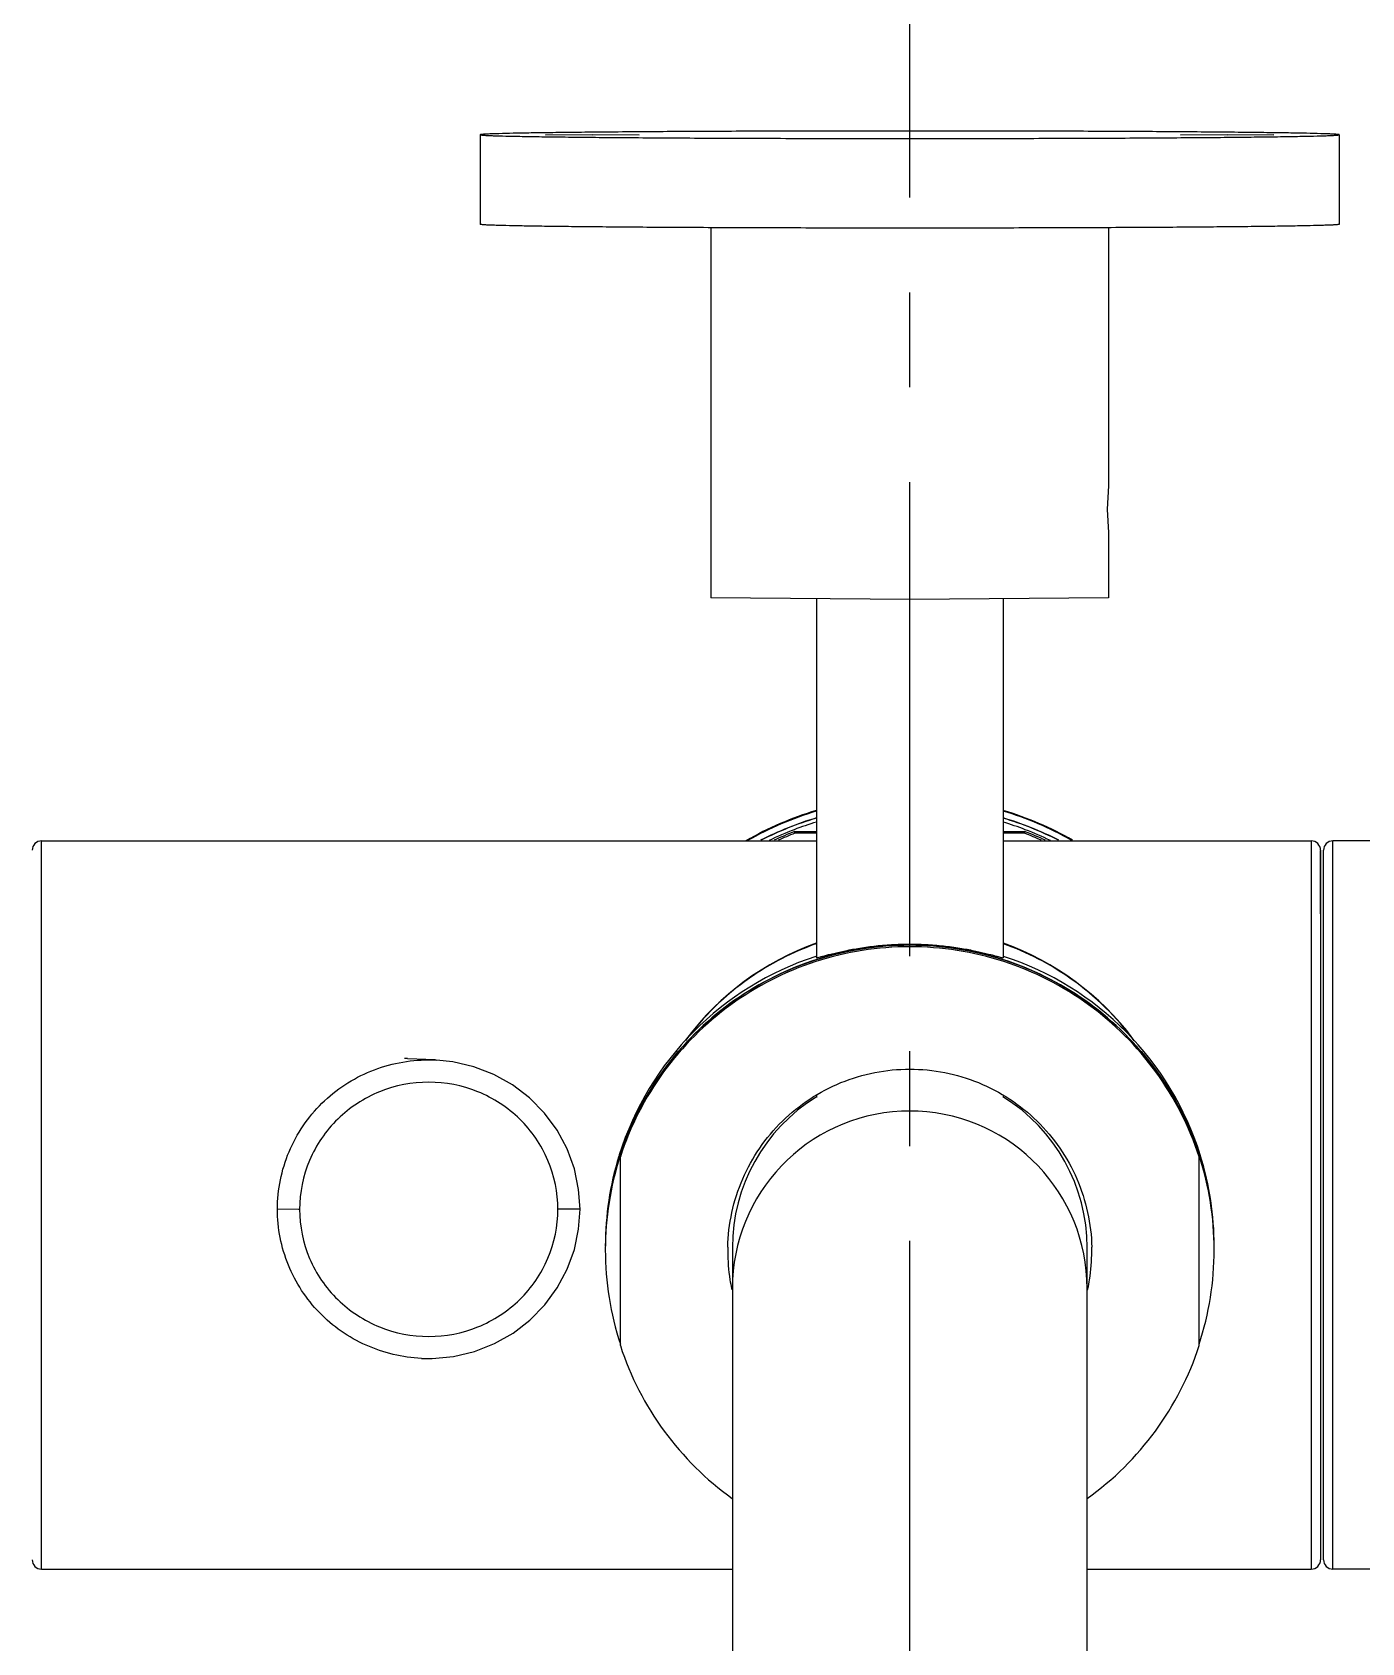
# Model space of a CAD drawing. Header units: millimetres. Extents: x 4625 to 5171, y -2661 to -1889.
# Drawn here: x 4765.9 to 4783.7, y -1953.17 to -1931.61 of the extents above; entities that cross this region are included whole.
import ezdxf

# ---------------------------------------------------------------- set-up
doc = ezdxf.new("R2010")
doc.units = ezdxf.units.MM
doc.header["$LTSCALE"] = 0.1
doc.linetypes.add('CENTERX2', pattern=[101.6, 63.5, -12.7, 12.7, -12.7])
doc.layers.add('CENTER', color=1, linetype='CENTERX2')

msp = doc.modelspace()

# ---------------------------------------------------------------- linework, layer by layer
at = {"color": 7, "linetype": 'Continuous'}
for p, q in [((4771.8984, -1932.9786), (4771.8984, -1934.1786)), ((4772.7733, -1932.9786), (4773.3986, -1932.9732)), ((4773.3982, -1932.9841), (4772.7733, -1932.9786)), ((4774.0235, -1932.9786), (4773.3982, -1932.9841)), ((4773.3986, -1932.9732), (4774.0235, -1932.9786)), ((4781.2734, -1932.9786), (4781.8984, -1932.9732)), ((4781.8985, -1932.9841), (4781.2734, -1932.9786)), ((4781.8984, -1932.9732), (4782.5235, -1932.9786)), ((4782.5235, -1932.9786), (4781.8985, -1932.9841)), ((4783.3984, -1932.9786), (4783.3984, -1934.1786)), ((4774.9859, -1934.223), (4774.9859, -1939.1784)), ((4780.3109, -1934.223), (4780.3109, -1937.6803)), ((4780.3109, -1937.6803), (4780.2925, -1937.9901)), ((4780.2925, -1937.9955), (4780.3109, -1938.3053)), ((4780.3109, -1938.3053), (4780.3109, -1939.1784)), ((4777.6484, -1939.2016), (4774.9859, -1939.1784)), ((4780.3109, -1939.1784), (4777.6484, -1939.2016)), ((4776.3984, -1939.1989), (4776.3984, -1944.0007)), ((4778.8984, -1939.1989), (4778.8984, -1944.0007)), ((4776.1099, -1942.3322), (4776.1099, -1942.3071)), ((4776.1099, -1942.3071), (4776.3984, -1942.3071)), ((4776.3984, -1942.3322), (4776.1099, -1942.3322)), ((4778.8984, -1942.3071), (4779.1869, -1942.3071)), ((4779.1869, -1942.3322), (4778.8984, -1942.3322)), ((4779.1869, -1942.3071), (4779.1869, -1942.3322)), ((4766.0234, -1942.4342), (4776.3984, -1942.4342)), ((4766.0234, -1952.1842), (4766.0234, -1942.4344)), ((4778.8984, -1942.4342), (4783.0234, -1942.4342)), ((4783.0234, -1942.4344), (4783.0235, -1952.1842)), ((4783.1484, -1942.5595), (4783.1484, -1952.0593)), ((4783.1484, -1942.567), (4783.1485, -1947.3508)), ((4783.1484, -1943.4124), (4783.1484, -1942.567)), ((4783.189, -1952.0593), (4783.189, -1942.5592)), ((4783.314, -1952.1842), (4783.314, -1942.4342)), ((4793.564, -1942.4342), (4783.314, -1942.4342)), ((4771.2957, -1945.3674), (4770.9226, -1945.3503)), ((4771.2042, -1945.3654), (4771.2986, -1945.3675)), ((4771.2986, -1945.3675), (4771.3113, -1945.3681)), ((4776.3984, -1945.8435), (4776.3984, -1945.8715)), ((4778.8984, -1945.8435), (4778.8984, -1945.8715)), ((4773.7734, -1949.1925), (4773.7734, -1946.6441)), ((4781.5234, -1949.1925), (4781.5234, -1946.6441)), ((4769.4653, -1947.3677), (4769.1817, -1947.3659)), ((4769.4782, -1947.3676), (4769.4653, -1947.3676)), ((4773.2331, -1947.3652), (4772.9374, -1947.3673)), ((4775.2734, -1947.8805), (4775.2734, -2036.0753)), ((4780.0234, -2036.0753), (4780.0234, -1947.8805)), ((4766.0234, -1952.1842), (4775.2734, -1952.1842)), ((4780.0234, -1952.1842), (4783.0235, -1952.1842)), ((4784.244, -1952.1842), (4783.314, -1952.1842))]:
    msp.add_line(p, q, dxfattribs=at)
for points in [[(4773.2331, -1947.3652), (4773.2151, -1947.0996), (4773.1575, -1946.8242), (4773.0608, -1946.5588), (4772.9269, -1946.3089), (4772.7584, -1946.0798), (4772.5585, -1945.8763), (4772.3312, -1945.7024), (4772.081, -1945.5618), (4771.8126, -1945.4574), (4771.5316, -1945.3916), (4771.3113, -1945.3681)], [(4777.6484, -1946.051), (4777.6108, -1946.0513), (4777.5733, -1946.0522), (4777.5357, -1946.0537)], [(4777.7611, -1946.0537), (4777.7236, -1946.0522), (4777.686, -1946.0513), (4777.6484, -1946.051)], [(4771.1097, -1949.363), (4771.2541, -1949.3646), (4771.541, -1949.3374), (4771.8209, -1949.2705), (4772.0881, -1949.1653), (4772.3372, -1949.0241), (4772.5631, -1948.8501), (4772.7616, -1948.6468), (4772.9288, -1948.4184), (4773.0617, -1948.1695), (4773.1577, -1947.9053), (4773.2151, -1947.6309), (4773.2331, -1947.3652)]]:
    msp.add_lwpolyline(points, dxfattribs=at)
for centre, radius, start, end in [((4777.6546, -1946.2329), 4.3908, 106.66018, 120.03206), ((4777.6544, -1946.2421), 4.3901, 106.65893, 119.74662), ((4777.6519, -1946.3274), 4.3844, 106.6174, 117.13831), ((4777.6518, -1946.3307), 4.3843, 106.61708, 117.04306), ((4777.6497, -1946.326), 4.3288, 106.81021, 110.96142), ((4777.6449, -1946.3274), 4.3844, 62.86169, 73.3826), ((4777.645, -1946.3307), 4.3843, 62.95694, 73.38292), ((4777.6472, -1946.326), 4.3288, 69.03858, 73.18978), ((4777.6429, -1946.2312), 4.389, 60.13755, 73.34795), ((4777.6432, -1946.2404), 4.3884, 60.38867, 73.34939), ((4777.6485, -1946.323), 4.3255, 110.96144, 115.81249), ((4777.649, -1946.3237), 4.3013, 110.96583, 115.00515), ((4777.6482, -1946.3468), 4.2993, 110.96517, 114.20964), ((4777.6479, -1946.3237), 4.3013, 64.99484, 69.03417), ((4777.6486, -1946.3468), 4.2993, 65.79036, 69.03483), ((4777.6483, -1946.323), 4.3255, 64.18754, 69.03856), ((4766.0235, -1942.5593), 0.125, 89.99972, 179.91964), ((4783.0234, -1942.5593), 0.125, 0.08494, 90.00028), ((4783.314, -1942.5593), 0.125, 89.99972, 179.92863), ((4777.6657, -1947.3474), 3.7641, 109.74777, 143.02227), ((4777.6441, -1947.32), 3.7249, 109.58117, 125.10424), ((4777.6485, -1947.899), 4.0729, 87.43274, 92.56713), ((4777.6437, -1947.3334), 3.7409, 54.6111, 70.35549), ((4777.6312, -1947.3474), 3.764, 36.9967, 70.24407), ((4777.6483, -1947.8588), 4.0762, 107.95987, 162.5864), ((4777.6485, -1947.8588), 4.0762, 17.41359, 72.04014), ((4777.6584, -1947.348), 3.756, 125.03659, 143.37828), ((4777.6192, -1947.3689), 3.784, 36.65649, 54.62), ((4770.8984, -1947.1094), 1.762, 90.00029, 90.42188), ((4770.8984, -1947.3275), 1.9793, 89.29898, 89.99983), ((4777.6483, -1947.8805), 2.3749, 121.88709, 179.99951), ((4777.6486, -1947.8805), 2.3749, 0.0005, 58.11285), ((4777.6484, -1948.426), 2.3749, 92.71841, 179.99898), ((4777.6485, -1948.426), 2.3749, 0.00102, 87.28159), ((4777.6704, -1947.8621), 4.0983, 162.87389, 179.95282), ((4777.6725, -1947.913), 4.1004, 162.21819, 179.8658), ((4777.6466, -1947.8584), 4.0745, 162.58516, 162.82515), ((4777.6513, -1947.9045), 4.0794, 161.99565, 162.2385), ((4777.6487, -1947.9026), 4.0766, 162.01042, 162.17808), ((4777.6411, -1947.9069), 4.0686, 161.91787, 162.16542), ((4777.6558, -1947.9069), 4.0686, 17.83458, 18.08213), ((4777.6455, -1947.9045), 4.0794, 17.7615, 18.00435), ((4777.6482, -1947.9026), 4.0766, 17.82195, 17.98958), ((4777.6243, -1947.913), 4.1004, 0.1342, 17.78181), ((4777.6502, -1947.8584), 4.0745, 17.17485, 17.41484), ((4777.6264, -1947.8621), 4.0983, 0.04718, 17.12611), ((4777.6733, -1947.9052), 4.1012, 180.05595, 198.02623), ((4777.6418, -1947.9274), 2.4309, 178.78353, 179.9611), ((4777.6527, -1947.9271), 2.4417, 180.00824, 189.01896), ((4777.6442, -1947.9271), 2.4417, 350.98104, 359.99176), ((4777.6551, -1947.9274), 2.4309, 0.0389, 1.21647), ((4777.6236, -1947.9052), 4.1012, 341.97377, 359.94405), ((4777.6459, -1947.9278), 2.435, 189.02547, 191.85899), ((4777.6483, -1947.9274), 2.4374, 191.85865, 192.27556), ((4777.6486, -1947.9274), 2.4374, 347.72444, 348.14013), ((4777.6509, -1947.9278), 2.435, 348.13979, 350.97452), ((4777.6483, -1947.9273), 4.0762, 198.0827, 234.35154), ((4777.6485, -1947.9273), 4.0762, 305.64846, 341.9173), ((4766.0234, -1952.0592), 0.125, 180.07754, 269.99972), ((4783.0234, -1952.0592), 0.125, 270.00028, 359.92889), ((4783.314, -1952.0592), 0.125, 180.08404, 269.99973)]:
    msp.add_arc(centre, radius, start, end, dxfattribs=at)
for points, knots in [([(4777.6484, -1932.9285), (4777.2745, -1932.9285), (4776.541, -1932.9291), (4775.4762, -1932.9318), (4774.4948, -1932.9363), (4773.7467, -1932.9415), (4773.2179, -1932.9465), (4772.8828, -1932.9504), (4772.5936, -1932.9545), (4772.3532, -1932.9589), (4772.1842, -1932.9628), (4772.0753, -1932.9663), (4772.0131, -1932.9684), (4771.966, -1932.9712), (4771.9289, -1932.9724), (4771.9126, -1932.9764), (4771.8984, -1932.9762), (4771.8984, -1932.9786)], [0, 0, 0, 0, 0.1950603, 0.3826173, 0.555475, 0.7069892, 0.772884, 0.8313366, 0.8817851, 0.9237436, 0.9568081, 0.9699035, 0.9806632, 0.9890642, 0.9950862, 0.9987212, 1, 1, 1, 1]), ([(4783.3984, -1932.9786), (4783.3984, -1932.9762), (4783.3842, -1932.9764), (4783.368, -1932.9724), (4783.3308, -1932.9712), (4783.2837, -1932.9684), (4783.2215, -1932.9663), (4783.1127, -1932.9628), (4782.9436, -1932.9589), (4782.7032, -1932.9545), (4782.414, -1932.9504), (4782.079, -1932.9465), (4781.5502, -1932.9415), (4780.802, -1932.9363), (4779.8207, -1932.9318), (4778.7558, -1932.9291), (4778.0224, -1932.9285), (4777.6484, -1932.9285)], [0, 0, 0, 0, 0.0012788, 0.0049138, 0.0109358, 0.0193368, 0.0300965, 0.0431919, 0.0762564, 0.1182149, 0.1686634, 0.227116, 0.2930108, 0.444525, 0.6173827, 0.8049397, 1, 1, 1, 1]), ([(4771.8984, -1932.9786), (4771.8984, -1932.9811), (4771.9126, -1932.9808), (4771.9289, -1932.9848), (4771.966, -1932.986), (4772.0131, -1932.9888), (4772.0753, -1932.991), (4772.1842, -1932.9945), (4772.3532, -1932.9984), (4772.5936, -1933.0027), (4772.8828, -1933.0068), (4773.2179, -1933.0107), (4773.7467, -1933.0158), (4774.4948, -1933.021), (4775.4762, -1933.0254), (4776.541, -1933.0282), (4777.2745, -1933.0288), (4777.6484, -1933.0288)], [0, 0, 0, 0, 0.0012788, 0.0049138, 0.0109358, 0.0193368, 0.0300965, 0.0431919, 0.0762564, 0.1182149, 0.1686634, 0.227116, 0.2930108, 0.444525, 0.6173827, 0.8049397, 1, 1, 1, 1]), ([(4777.6484, -1933.0288), (4778.0224, -1933.0288), (4778.7558, -1933.0282), (4779.8207, -1933.0254), (4780.802, -1933.021), (4781.5502, -1933.0158), (4782.079, -1933.0107), (4782.414, -1933.0068), (4782.7032, -1933.0027), (4782.9436, -1932.9984), (4783.1127, -1932.9945), (4783.2215, -1932.991), (4783.2837, -1932.9888), (4783.3308, -1932.986), (4783.368, -1932.9848), (4783.3842, -1932.9808), (4783.3984, -1932.9811), (4783.3984, -1932.9786)], [0, 0, 0, 0, 0.1950603, 0.3826173, 0.555475, 0.7069892, 0.772884, 0.8313366, 0.8817851, 0.9237436, 0.9568081, 0.9699035, 0.9806632, 0.9890642, 0.9950862, 0.9987212, 1, 1, 1, 1]), ([(4777.6484, -1934.2288), (4777.2745, -1934.2288), (4776.541, -1934.2281), (4775.4762, -1934.2254), (4774.4948, -1934.2209), (4773.7467, -1934.2157), (4773.2179, -1934.2107), (4772.8828, -1934.2068), (4772.5936, -1934.2027), (4772.3532, -1934.1983), (4772.1842, -1934.1944), (4772.0753, -1934.191), (4772.0131, -1934.1888), (4771.966, -1934.186), (4771.9289, -1934.1848), (4771.9126, -1934.1808), (4771.8984, -1934.181), (4771.8984, -1934.1786)], [0, 0, 0, 0, 0.1950603, 0.3826173, 0.555475, 0.7069892, 0.772884, 0.8313366, 0.8817851, 0.9237436, 0.9568081, 0.9699035, 0.9806632, 0.9890642, 0.9950862, 0.9987212, 1, 1, 1, 1]), ([(4783.3984, -1934.1786), (4783.3984, -1934.181), (4783.3842, -1934.1808), (4783.368, -1934.1848), (4783.3308, -1934.186), (4783.2837, -1934.1888), (4783.2215, -1934.191), (4783.1127, -1934.1944), (4782.9436, -1934.1983), (4782.7032, -1934.2027), (4782.414, -1934.2068), (4782.079, -1934.2107), (4781.5502, -1934.2157), (4780.802, -1934.2209), (4779.8207, -1934.2254), (4778.7558, -1934.2281), (4778.0224, -1934.2288), (4777.6484, -1934.2288)], [0, 0, 0, 0, 0.0012788, 0.0049138, 0.0109358, 0.0193368, 0.0300965, 0.0431919, 0.0762564, 0.1182149, 0.1686634, 0.227116, 0.2930108, 0.444525, 0.6173827, 0.8049397, 1, 1, 1, 1]), ([(4780.2925, -1937.9901), (4780.2925, -1937.9905), (4780.2925, -1937.9914), (4780.2925, -1937.9923), (4780.2925, -1937.9928)], [0, 0, 0, 0, 0.5000339, 1, 1, 1, 1]), ([(4780.2925, -1937.9928), (4780.2925, -1937.9932), (4780.2925, -1937.9941), (4780.2925, -1937.9951), (4780.2925, -1937.9955)], [0, 0, 0, 0, 0.5000451, 1, 1, 1, 1]), ([(4777.4661, -1943.8303), (4777.0563, -1943.8486), (4776.237, -1944.0111), (4775.1409, -1944.6095), (4774.2725, -1945.507), (4773.898, -1946.2535), (4773.7713, -1946.6436)], [0, 0, 0, 0, 0.2500147, 0.5000129, 0.7500073, 1, 1, 1, 1]), ([(4773.7717, -1946.6436), (4773.9031, -1946.2393), (4774.2962, -1945.4669), (4775.2129, -1944.5512), (4776.3672, -1943.9624), (4777.2233, -1943.8273), (4777.6484, -1943.8273)], [0, 0, 0, 0, 0.2499966, 0.4999952, 0.7499974, 1, 1, 1, 1]), ([(4777.6484, -1943.8513), (4777.2238, -1943.8513), (4776.3686, -1943.9861), (4775.2153, -1944.5736), (4774.2989, -1945.4875), (4773.9052, -1946.2586), (4773.7734, -1946.6623)], [0, 0, 0, 0, 0.250003, 0.5000051, 0.7500043, 1, 1, 1, 1]), ([(4776.3984, -1944.0007), (4776.3984, -1944.0028), (4776.4117, -1943.9959), (4776.4247, -1943.9959), (4776.4575, -1943.9848), (4776.4976, -1943.9746), (4776.5503, -1943.96), (4776.6399, -1943.9371), (4776.775, -1943.9056), (4776.961, -1943.8703), (4777.174, -1943.84), (4777.4062, -1943.82), (4777.5667, -1943.8152), (4777.6484, -1943.8152)], [0, 0, 0, 0, 0.0048651, 0.0196951, 0.0442777, 0.0782559, 0.1211648, 0.1724441, 0.2976723, 0.4488528, 0.6205095, 0.8065125, 1, 1, 1, 1]), ([(4777.6484, -1943.8152), (4777.7302, -1943.8152), (4777.8906, -1943.8201), (4778.1227, -1943.8406), (4778.3358, -1943.8705), (4778.5219, -1943.9056), (4778.6569, -1943.9371), (4778.7465, -1943.96), (4778.7993, -1943.9746), (4778.8394, -1943.9848), (4778.8721, -1943.9959), (4778.8852, -1943.9958), (4778.8984, -1944.0028), (4778.8984, -1944.0007)], [0, 0, 0, 0, 0.1934897, 0.3794929, 0.551144, 0.7023156, 0.8275512, 0.8788344, 0.9217438, 0.9557213, 0.9803042, 0.9951347, 1, 1, 1, 1]), ([(4777.6484, -1943.8273), (4778.0735, -1943.8273), (4778.9297, -1943.9624), (4780.0839, -1944.5512), (4781.0006, -1945.4669), (4781.3938, -1946.2393), (4781.5251, -1946.6436)], [0, 0, 0, 0, 0.2500026, 0.5000048, 0.7500034, 1, 1, 1, 1]), ([(4781.5234, -1946.6623), (4781.3916, -1946.2586), (4780.998, -1945.4875), (4780.0815, -1944.5736), (4778.9283, -1943.9861), (4778.0731, -1943.8513), (4777.6484, -1943.8513)], [0, 0, 0, 0, 0.2499957, 0.4999949, 0.749997, 1, 1, 1, 1]), ([(4781.5255, -1946.6436), (4781.3988, -1946.2535), (4781.0243, -1945.507), (4780.1559, -1944.6095), (4779.0598, -1944.0111), (4778.2406, -1943.8486), (4777.8308, -1943.8303)], [0, 0, 0, 0, 0.2499927, 0.4999872, 0.7499854, 1, 1, 1, 1]), ([(4769.1818, -1947.3659), (4769.1818, -1947.1043), (4769.2884, -1946.5752), (4769.7418, -1945.9101), (4770.4139, -1945.4682), (4770.9426, -1945.3655), (4771.2042, -1945.3654)], [0, 0, 0, 0, 0.2500053, 0.5000181, 0.7500169, 1, 1, 1, 1]), ([(4772.9374, -1947.3673), (4772.9373, -1947.1442), (4772.8455, -1946.6929), (4772.4565, -1946.1273), (4771.8813, -1945.752), (4771.2074, -1945.6218), (4770.5339, -1945.7516), (4770.0531, -1946.0654), (4769.7643, -1946.4106), (4769.5476, -1946.8044), (4769.4783, -1947.1445), (4769.4782, -1947.3676)], [0, 0, 0, 0, 0.1248854, 0.2497925, 0.3747316, 0.4996858, 0.6246398, 0.7495777, 0.8123406, 0.875103, 1, 1, 1, 1]), ([(4775.2115, -1947.8758), (4775.2181, -1947.5631), (4775.3549, -1946.9336), (4775.9003, -1946.1419), (4776.7034, -1945.6134), (4777.3356, -1945.49), (4777.6484, -1945.49)], [0, 0, 0, 0, 0.2500036, 0.4999992, 0.7499987, 1, 1, 1, 1]), ([(4777.6484, -1945.49), (4777.9612, -1945.49), (4778.5935, -1945.6134), (4779.3966, -1946.1419), (4779.942, -1946.9336), (4780.0787, -1947.5631), (4780.0854, -1947.8758)], [0, 0, 0, 0, 0.2500013, 0.5000008, 0.7499964, 1, 1, 1, 1]), ([(4771.1097, -1949.363), (4770.8561, -1949.3514), (4770.3483, -1949.2314), (4769.7097, -1948.7848), (4769.282, -1948.1328), (4769.1818, -1947.6198), (4769.1818, -1947.3659)], [0, 0, 0, 0, 0.2500101, 0.4999846, 0.7499743, 1, 1, 1, 1]), ([(4769.4782, -1947.3676), (4769.4782, -1947.5908), (4769.5475, -1947.9309), (4769.7643, -1948.3246), (4770.0531, -1948.6697), (4770.534, -1948.9832), (4771.2075, -1949.1132), (4771.8812, -1948.9824), (4772.4566, -1948.6075), (4772.8454, -1948.0417), (4772.9373, -1947.5904), (4772.9374, -1947.3673)], [0, 0, 0, 0, 0.124895, 0.1876523, 0.2504116, 0.3753358, 0.5002865, 0.6252455, 0.7501907, 0.8751088, 1, 1, 1, 1])]:
    msp.add_open_spline(points, degree=3, knots=knots, dxfattribs=at)
for points in [[(4776.3914, -1943.9812), (4776.3931, -1943.9806), (4776.3948, -1943.9801), (4776.3965, -1943.9795)], [(4778.9003, -1943.9795), (4778.902, -1943.9801), (4778.9037, -1943.9806), (4778.9054, -1943.9812)], [(4773.7657, -1946.6621), (4773.766, -1946.6614), (4773.7662, -1946.6607), (4773.7664, -1946.6601)], [(4773.7677, -1946.6549), (4773.7672, -1946.6566), (4773.7666, -1946.6582), (4773.7661, -1946.6599)], [(4781.5307, -1946.6599), (4781.5302, -1946.6582), (4781.5297, -1946.6566), (4781.5292, -1946.6549)], [(4781.5305, -1946.6601), (4781.5307, -1946.6607), (4781.5309, -1946.6614), (4781.5311, -1946.6621)], [(4773.5721, -1947.9034), (4773.5721, -1947.9053), (4773.5721, -1947.9073), (4773.5721, -1947.9092)], [(4775.2109, -1947.9274), (4775.2109, -1947.9269), (4775.2109, -1947.9263), (4775.2109, -1947.9258)], [(4780.0859, -1947.9258), (4780.0859, -1947.9263), (4780.0859, -1947.9269), (4780.0859, -1947.9274)], [(4781.7247, -1947.9092), (4781.7247, -1947.9073), (4781.7247, -1947.9053), (4781.7247, -1947.9034)]]:
    msp.add_open_spline(points, degree=3, dxfattribs=at)
at = {"layer": 'CENTER'}
msp.add_line((4777.6484, -2065.8996), (4777.6484, -1922.0193), dxfattribs=at)

doc.saveas('drawing.dxf')
